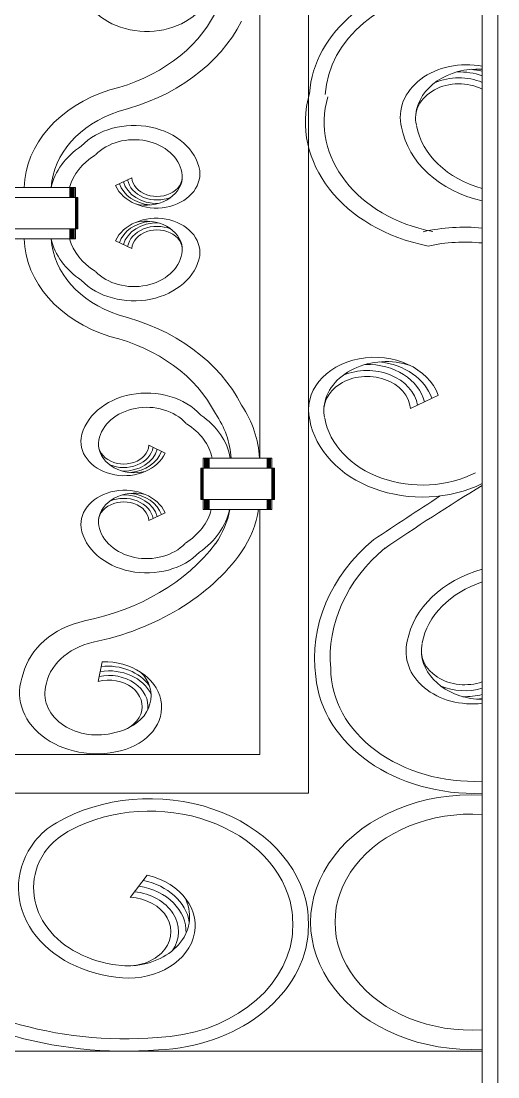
# Model space of a CAD drawing. Header units: inches. Extents: x 16.4 to 39.1, y 11.1 to 26.9.
# Drawn here: x 21.884 to 22.19, y 20.002 to 20.679 of the extents above; entities that cross this region are included whole.
import ezdxf

# ---------------------------------------------------------------- set-up
doc = ezdxf.new("R2010")
doc.units = ezdxf.units.IN
doc.header["$MEASUREMENT"] = 0

msp = doc.modelspace()

# ---------------------------------------------------------------- linework, layer by layer
at = {"lineweight": 9}
for p, q in [((22.18021, 21.39173), (22.18021, 19.59468)), ((22.19021, 21.39173), (22.19021, 19.59468)), ((22.06875, 21.2098), (22.06875, 20.55596)), ((22.03738, 20.71319), (22.03738, 20.55596)), ((21.9448, 20.57366), (21.95524, 20.57873)), ((21.82564, 20.57251), (21.91903, 20.57251)), ((21.91538, 20.56607), (21.91538, 20.57251)), ((21.91594, 20.56607), (21.91594, 20.57251)), ((21.9161, 20.56607), (21.9161, 20.57251)), ((21.91634, 20.56607), (21.91634, 20.57251)), ((21.91667, 20.56607), (21.91667, 20.57251)), ((21.91708, 20.56607), (21.91708, 20.57251)), ((21.91756, 20.56607), (21.91756, 20.57251)), ((21.91822, 20.56607), (21.91822, 20.57251)), ((21.91903, 20.56607), (21.91903, 20.57251)), ((21.91903, 20.55596), (21.91903, 20.57251)), ((21.82401, 20.56607), (21.92066, 20.56607)), ((21.91927, 20.55596), (21.91927, 20.56607)), ((21.91944, 20.55596), (21.91944, 20.56607)), ((21.91976, 20.55596), (21.91976, 20.56607)), ((21.92017, 20.55596), (21.92017, 20.56607)), ((21.92066, 20.55596), (21.92066, 20.56607)), ((21.91903, 20.55596), (21.91903, 20.53941)), ((21.91927, 20.55596), (21.91927, 20.54586)), ((21.91944, 20.55596), (21.91944, 20.54586)), ((21.91976, 20.55596), (21.91976, 20.54586)), ((21.92017, 20.55596), (21.92017, 20.54586)), ((21.92066, 20.55596), (21.92066, 20.54586)), ((22.03738, 20.55596), (22.03738, 20.39874)), ((22.06875, 20.55596), (22.06875, 20.18359)), ((21.82401, 20.54586), (21.92066, 20.54586)), ((21.91538, 20.54586), (21.91538, 20.53941)), ((21.91594, 20.54586), (21.91594, 20.53941)), ((21.9161, 20.54586), (21.9161, 20.53941)), ((21.91634, 20.54586), (21.91634, 20.53941)), ((21.91667, 20.54586), (21.91667, 20.53941)), ((21.91708, 20.54586), (21.91708, 20.53941)), ((21.91756, 20.54586), (21.91756, 20.53941)), ((21.91822, 20.54586), (21.91822, 20.53941)), ((21.91903, 20.54586), (21.91903, 20.53941)), ((21.82564, 20.53941), (21.91903, 20.53941)), ((21.9448, 20.53826), (21.95524, 20.53319)), ((22.15199, 20.43916), (22.13409, 20.43047)), ((21.97669, 20.40188), (21.96626, 20.40695)), ((22.00114, 20.39874), (22.00114, 20.36564)), ((22.00114, 20.39874), (22.00114, 20.39229)), ((22.04512, 20.39874), (22.00114, 20.39874)), ((22.00195, 20.39874), (22.00195, 20.39229)), ((22.00261, 20.39874), (22.00261, 20.39229)), ((22.0031, 20.39874), (22.0031, 20.39229)), ((22.0035, 20.39874), (22.0035, 20.39229)), ((22.00383, 20.39874), (22.00383, 20.39229)), ((22.00407, 20.39874), (22.00407, 20.39229)), ((22.00424, 20.39874), (22.00424, 20.39229)), ((22.00479, 20.39874), (22.00479, 20.39229)), ((22.04202, 20.39874), (22.04202, 20.39229)), ((22.04218, 20.39874), (22.04218, 20.39229)), ((22.04243, 20.39874), (22.04243, 20.39229)), ((22.04275, 20.39874), (22.04275, 20.39229)), ((22.04316, 20.39874), (22.04316, 20.39229)), ((22.04365, 20.39874), (22.04365, 20.39229)), ((22.0443, 20.39874), (22.0443, 20.39229)), ((22.04512, 20.39874), (22.04512, 20.36564)), ((21.99951, 20.39229), (21.99951, 20.37208)), ((22.04674, 20.39229), (21.99951, 20.39229)), ((22, 20.39229), (22, 20.37208)), ((22.00041, 20.39229), (22.00041, 20.37208)), ((22.00073, 20.39229), (22.00073, 20.37208)), ((22.0009, 20.39229), (22.0009, 20.37208)), ((22.04536, 20.39229), (22.04536, 20.37208)), ((22.04552, 20.39229), (22.04552, 20.37208)), ((22.04585, 20.39229), (22.04585, 20.37208)), ((22.04626, 20.39229), (22.04626, 20.37208)), ((22.04674, 20.39229), (22.04674, 20.37208)), ((22.04674, 20.37208), (21.99951, 20.37208)), ((22.00114, 20.37208), (22.00114, 20.36564)), ((22.00195, 20.37208), (22.00195, 20.36564)), ((22.00261, 20.37208), (22.00261, 20.36564)), ((22.0031, 20.37208), (22.0031, 20.36564)), ((22.0035, 20.37208), (22.0035, 20.36564)), ((22.00383, 20.37208), (22.00383, 20.36564)), ((22.00407, 20.37208), (22.00407, 20.36564)), ((22.00424, 20.37208), (22.00424, 20.36564)), ((22.00479, 20.37208), (22.00479, 20.36564)), ((22.04202, 20.37208), (22.04202, 20.36564)), ((22.04218, 20.37208), (22.04218, 20.36564)), ((22.04243, 20.37208), (22.04243, 20.36564)), ((22.04275, 20.37208), (22.04275, 20.36564)), ((22.04316, 20.37208), (22.04316, 20.36564)), ((22.04365, 20.37208), (22.04365, 20.36564)), ((22.0443, 20.37208), (22.0443, 20.36564)), ((21.97669, 20.36365), (21.96626, 20.35858)), ((22.04512, 20.36564), (22.00114, 20.36564)), ((22.03738, 20.36567), (22.03738, 20.20841)), ((22.03738, 20.36564), (22.03738, 20.20841)), ((21.93631, 20.26799), (21.93363, 20.25537)), ((22.03738, 20.20841), (21.00528, 20.20841)), ((22.06875, 20.18359), (20.9739, 20.18359)), ((21.96519, 20.13092), (21.95421, 20.11676)), ((22.18021, 20.01809), (20.76476, 20.01809))]:
    msp.add_line(p, q, dxfattribs=at)
for centre, major_axis, start_param, end_param in [((22.17107, 20.62827), (0.10193, 0), 1.672911, 3.087109), ((21.9648, 20.70629), (0.04258, 0), 3.284716, 5.631437), ((22.17107, 20.62827), (-0.09189, 0), -1.457485, -0.052077), ((21.9092, 20.71612), (0.10733, 0), -1.268707, -0.380418), ((21.9092, 20.71612), (0.12551, 0), -1.268707, -0.380418), ((22.17006, 20.61762), (0.04251, 0), 1.329759, 3.337766), ((22.17739, 20.61682), (0.04001, 0), 1.500245, 3.060652), ((22.1652, 20.61692), (-0.03757, 0), 4.301211, 4.746157), ((22.16785, 20.61679), (-0.04015, 0), 4.399507, 4.58213), ((22.1652, 20.61692), (-0.02786, 0), 4.143164, 6.482313), ((22.1652, 20.61692), (-0.03271, 0), 4.23552, 5.200817), ((21.97298, 20.57117), (0.08676, 0), 1.946654, 3.122047), ((22.17023, 20.61442), (-0.10354, 0), -0.224635, 1.329663), ((22.17023, 20.61442), (-0.09147, 0), -0.224635, 1.329663), ((21.97424, 20.56971), (-0.07084, 0), -1.169155, -0.050042), ((21.95669, 20.57857), (0.04258, 0), 0.143123, 2.489844), ((22.20063, 20.6193), (0.07301, 0), 3.284716, 4.428988), ((22.20063, 20.6193), (0.0633, 0), 3.284716, 4.384008), ((21.95669, 20.57857), (0.03101, 0), 0.143123, 2.489844), ((21.95927, 20.56473), (-0.05661, 0), -0.871612, -0.174665), ((21.95911, 20.565), (0.04491, 0), 2.224676, 2.928559), ((21.97101, 20.58132), (0.02795, 0), 3.495356, 6.376283), ((21.97145, 20.57953), (-0.01908, 0), 0.139349, 2.059224), ((21.97145, 20.57953), (0.01625, 0), 3.20358, 6.482313), ((21.96434, 20.57959), (0.02334, 0), 4.422247, 6.202245), ((21.9699, 20.5796), (0.02342, 0), 3.400397, 4.58213), ((21.97145, 20.57953), (-0.02191, 0), 0.195046, 1.604564), ((21.97101, 20.5306), (0.02795, 0), -0.093098, 2.787829), ((21.9699, 20.53232), (0.02342, 0), 1.701055, 2.882789), ((21.97145, 20.53239), (0.02191, 0), 1.537028, 2.946547), ((21.96434, 20.53233), (-0.02334, 0), 3.222533, 5.002531), ((21.97145, 20.53239), (-0.01908, 0), 4.223961, 6.143837), ((21.97145, 20.53239), (0.01625, 0), -0.199128, 3.079605), ((22.16885, 20.46927), (0.09817, 0), 1.454824, 1.845377), ((21.97298, 20.54075), (0.08676, 0), 3.161138, 4.336531), ((21.97424, 20.54222), (0.07084, 0), 3.191635, 4.310748), ((21.95927, 20.5472), (0.05661, 0), 3.316258, 4.013205), ((21.95911, 20.54693), (-0.04491, 0), 0.213033, 0.916917), ((22.16885, 20.46927), (-0.0861, 0), 4.580075, 4.98697), ((21.95669, 20.53335), (-0.03101, 0), 0.651749, 2.998469), ((21.95669, 20.53335), (-0.04258, 0), 0.651749, 2.998469), ((21.9092, 20.3958), (-0.12551, 0), 3.522011, 4.4103), ((21.9092, 20.3958), (-0.10733, 0), 3.522011, 4.4103), ((22.11115, 20.4298), (0.04251, 0), 0.281942, 3.337766), ((22.11848, 20.429), (-0.04001, 0), 4.315479, 6.202245), ((22.10628, 20.4291), (-0.03271, 0), 3.280941, 5.200817), ((22.10628, 20.4291), (-0.03757, 0), 3.336638, 4.746157), ((22.10894, 20.42897), (-0.04015, 0), 3.400397, 4.58213), ((22.10628, 20.4291), (-0.02786, 0), 3.20358, 6.482313), ((21.9648, 20.40679), (0.04258, 0), 0.619195, 2.998469), ((21.9648, 20.40679), (0.03101, 0), 0.619195, 2.998469), ((21.93648, 20.39593), (-0.08255, 0), 3.184609, 3.643237), ((21.93694, 20.39583), (0.10026, 0), 0.036611, 0.482989), ((21.96373, 20.39346), (0.04351, 0), 0.153942, 0.910569), ((21.96391, 20.39328), (0.05489, 0), 0.126108, 0.865728), ((22.14171, 20.43148), (-0.07301, 0), 0.143123, 2.126209), ((22.14171, 20.43148), (-0.0633, 0), 0.143123, 2.142133), ((21.95048, 20.40955), (-0.02795, 0), -0.093098, 2.787829), ((21.95004, 20.40775), (0.01625, 0), 2.942465, 6.221198), ((21.95715, 20.40781), (-0.02334, 0), 0.08094, 1.860939), ((21.95004, 20.40775), (-0.01908, 0), 1.082368, 3.002244), ((21.95004, 20.40775), (0.02191, 0), 4.678621, 6.08814), ((21.95159, 20.40783), (0.02342, 0), -1.440537, -0.258804), ((21.95048, 20.35599), (0.02795, 0), 0.353764, 3.23469), ((23.06529, 19.47202), (-1.45033, 0), -0.914408, -0.858112), ((21.95715, 20.35772), (-0.02334, 0), 4.422247, 6.202245), ((21.95004, 20.35778), (0.01908, 0), 0.139349, 2.059224), ((21.95004, 20.35778), (-0.02191, 0), 3.336638, 4.746157), ((21.95159, 20.35771), (0.02342, 0), 0.258804, 1.440537), ((64.65909, -20.2265), (-66.62819, 0), -0.878954, -0.878123), ((21.95004, 20.35778), (-0.01625, 0), 3.20358, 6.482313), ((21.95979, 20.37329), (-0.04748, 0), 2.252214, 2.936616), ((21.95956, 20.37354), (0.05926, 0), -0.850292, -0.169247), ((21.93866, 20.37481), (-0.08041, 0), 2.632438, 2.996987), ((21.9375, 20.37523), (-0.09973, 0), 2.656837, 3.019794), ((21.9648, 20.35874), (-0.04258, 0), 0.143123, 2.489844), ((21.9648, 20.35874), (-0.03101, 0), 0.143123, 2.489844), ((22.21199, 20.27075), (0.13945, 0), 2.385358, 3.253048), ((22.21199, 20.27075), (0.13945, 0), 2.385358, 3.253048), ((21.8913, 20.3992), (0.13683, 0), -1.32247, -0.537156), ((22.21199, 20.27075), (-0.12941, 0), -0.756235, 0.0686), ((21.89135, 20.39885), (0.15455, 0), -1.315783, -0.516554), ((22.20434, 20.27289), (-0.07301, 0), 5.049185, 6.140062), ((22.20434, 20.27289), (0.0633, 0), 1.961838, 2.998469), ((21.94006, 20.25203), (0.05544, 0), 1.847199, 2.95472), ((21.942, 20.24835), (-0.04228, 0), -1.291378, -0.103616), ((22.17377, 20.27457), (0.04251, 0), 2.945419, 4.864372), ((22.16891, 20.27527), (-0.02786, 0), -0.199128, 1.988585), ((22.1811, 20.27538), (0.04001, 0), 3.222533, 4.690109), ((21.93954, 20.24073), (-0.03091, 0), 3.655824, 4.837557), ((21.93743, 20.23881), (-0.03689, 0), 1.861671, 4.742598), ((21.93272, 20.24812), (-0.04953, 0), -0.312792, 1.884594), ((21.94042, 20.23927), (-0.02519, 0), 3.037137, 4.957013), ((21.94042, 20.23927), (-0.02892, 0), 3.491797, 4.901316), ((21.93681, 20.24613), (0.03081, 0), -1.105883, 0.674115), ((22.17478, 20.26392), (0.1016, 0), 3.209379, 4.765863), ((22.17485, 20.26398), (-0.09196, 0), 0.003382, 1.629173), ((21.93296, 20.24748), (0.03347, 0), 2.977345, 5.05993), ((21.94042, 20.23927), (-0.02145, 0), 1.755641, 5.034374), ((22.16891, 20.27527), (-0.03271, 0), 1.082368, 1.923603), ((22.16891, 20.27527), (0.03757, 0), 4.678621, 5.018009), ((22.17157, 20.2754), (0.04015, 0), -1.440537, -1.353751), ((21.96683, 20.0994), (0.10193, 0), 0.127016, 2.199609), ((22.17332, 20.10084), (0.10331, 0), 7.787267, 11.062289), ((21.96683, 20.0994), (0.09189, 0), 0.140974, 2.157156), ((22.17332, 20.10084), (0.08762, 0), 7.775302, 11.074254), ((21.93732, 20.13151), (-0.05176, 0), -0.941983, -0.544796), ((21.94462, 20.12585), (0.05176, 0), 2.157156, 2.799727), ((21.95549, 20.12279), (-0.07301, 0), -0.544796, 1.427673), ((21.95549, 20.12279), (-0.0633, 0), -0.341866, 1.427673), ((21.95337, 20.09861), (0.04251, 0), 4.516215, 7.57204), ((21.95248, 20.09476), (-0.03757, 0), 3.107825, 4.517343), ((21.95232, 20.09686), (-0.04015, 0), 3.271852, 4.453585), ((21.95248, 20.09476), (-0.02786, 0), 1.371669, 4.650401), ((21.95235, 20.10441), (0.04001, 0), -1.489856, 0.39691), ((21.95248, 20.09476), (0.03271, 0), -0.488428, 1.431448), ((21.92948, 20.099), (-0.12903, 0), 3.064999, 3.245849), ((21.92721, 20.09901), (0.14136, 0), -0.07007, 0.094971), ((21.96683, 20.0994), (-0.09189, 0), 1.622873, 3.028282), ((21.96683, 20.0994), (-0.10193, 0), 1.62528, 3.039478), ((21.95104, 20.18852), (0.20542, 0), 3.88479, 4.812677), ((21.95104, 20.18852), (-0.21545, 0), 0.743198, 1.669978)]:
    msp.add_ellipse(centre, major_axis=major_axis, ratio=0.79131, start_param=start_param, end_param=end_param, dxfattribs=at)

doc.saveas('drawing.dxf')
